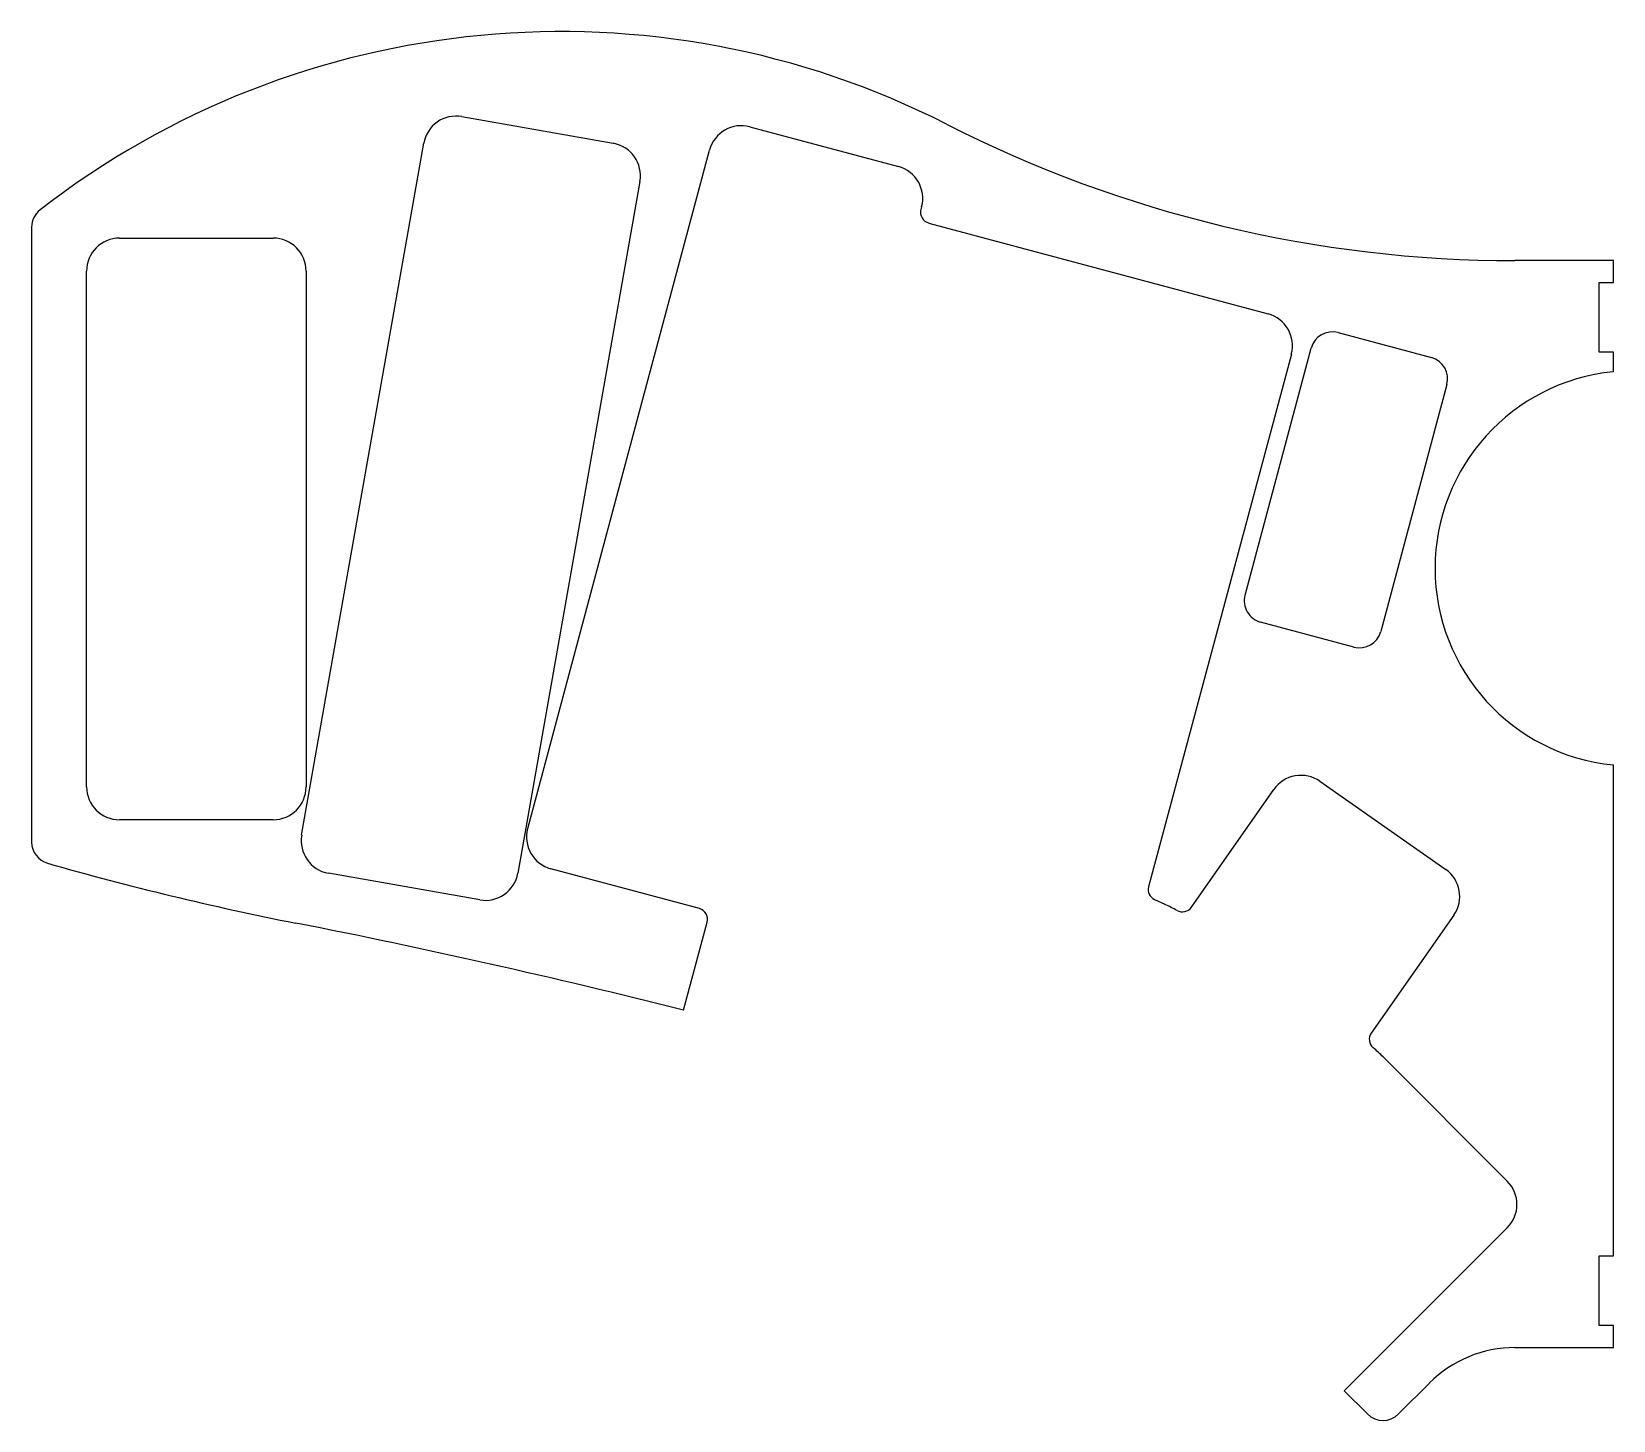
# Model space of a CAD drawing. Header units: millimetres. Extents: x -145 to -1, y -7 to 120.
import ezdxf

# ---------------------------------------------------------------- set-up
doc = ezdxf.new("R2010")
doc.units = ezdxf.units.MM

msp = doc.modelspace()

# ---------------------------------------------------------------- linework, layer by layer
for p, q in [((-106.29, 112.16), (-92.5, 109.73)), ((-80.06, 111.23), (-66.53, 107.61)), ((-120.88, 46.7), (-109.76, 109.73)), ((-100.29, 47.29), (-83.73, 109.11)), ((-90.07, 106.26), (-101.18, 43.23)), ((-64.41, 103.94), (-64.48, 103.69)), ((-63.77, 102.47), (-32.86, 94.19)), ((-145.47, 102.09), (-145.47, 46.06)), ((-137.47, 101.09), (-123.47, 101.09)), ((-140.47, 51.09), (-140.47, 98.09)), ((-120.47, 98.09), (-120.47, 51.09)), ((-1.41, 99.04), (-10.37, 99.04)), ((-1.41, 97.04), (-1.41, 99.04)), ((-2.69, 97.04), (-1.41, 97.04)), ((-2.69, 90.69), (-2.69, 97.04)), ((-26.48, 92.48), (-17.98, 90.2)), ((-34.96, 68.56), (-28.93, 91.07)), ((-30.74, 90.51), (-43.74, 41.99)), ((-1.41, 90.69), (-2.69, 90.69)), ((-1.41, 88.91), (-1.41, 90.69)), ((-16.57, 87.75), (-22.6, 65.25)), ((-25.05, 63.83), (-33.55, 66.11)), ((-1.41, 8.35), (-1.41, 53.09)), ((-39.84, 40.12), (-32.32, 50.86)), ((-28.15, 51.6), (-16.68, 43.57)), ((-123.47, 48.09), (-137.47, 48.09)), ((-104.66, 40.8), (-118.44, 43.23)), ((-84.65, 40), (-98.17, 43.62)), ((-43.2, 40.83), (-42.25, 40.39)), ((-15.94, 39.39), (-23.46, 28.65)), ((-86.1, 30.73), (-83.94, 38.77)), ((-22.39, 26.48), (-11.07, 15.16)), ((-11.07, 10.92), (-25.92, -3.93)), ((-2.69, 8.35), (-1.41, 8.35)), ((-2.69, 2), (-2.69, 8.35)), ((-1.41, 2), (-2.69, 2)), ((-1.41, 0), (-1.41, 2)), ((-10.37, 0), (-1.41, 0)), ((-25.92, -3.93), (-23.8, -6.05)), ((-20.97, -6.05), (-18.14, -3.22))]:
    msp.add_line(p, q)
for centre, radius, start, end in [((-97.27, 42.54), 77.37, 62.9947, 127.8099), ((-106.81, 109.21), 3, 80, 170), ((-80.83, 108.34), 3, 75, 165), ((-10.37, 213.05), 114.01, -477.0053, -450), ((-93.02, 106.78), 3, -10, 80), ((-67.31, 104.71), 3, -15, 75), ((-143.47, 102.09), 2, 127.8099, 180), ((-63.51, 103.44), 1, -195, -105), ((-137.47, 98.09), 3, 90, 180), ((-123.47, 98.09), 3, 0, 90), ((-33.64, 91.29), 3, -15, 75), ((-27, 90.55), 2, 75, 165), ((-18.5, 88.27), 2, -15, 75), ((0.35, 71), 18, 95.6217, 264.3783), ((-33.03, 68.04), 2, 165, 255), ((-24.53, 65.76), 2, -105, -15), ((-29.87, 49.14), 3, 55, 145), ((-137.47, 51.09), 3, -180, -90), ((-123.47, 51.09), 3, -90, 0), ((-117.92, 46.18), 3, 170, 260), ((-97.4, 46.52), 3, 165, 255), ((-143.47, 46.06), 2, 180, 254.0207), ((-67.53, 311.26), 277.86, -105.9793, -101.1801), ((-104.14, 43.75), 3, -100, -10), ((-18.4, 41.11), 3, -35, 55), ((-42.77, 41.73), 1, -195, -115), ((-49.86, 24.07), 18, 61.0423, 65), ((-84.91, 39.03), 1, -15, 75), ((-40.66, 40.7), 1, -118.9577, -35), ((-255.75, -641.04), 692.87, 435.82697, 438.81993), ((-22.64, 28.08), 1, -215, -131.0423), ((-35.11, 13.75), 18, 45, 48.9577), ((-13.19, 13.04), 3, -45, 45), ((-10.37, -11), 11, 90, 134.9995), ((-22.39, -4.64), 2, 225, 314.9995)]:
    msp.add_arc(centre, radius, start, end)

doc.saveas('drawing.dxf')
